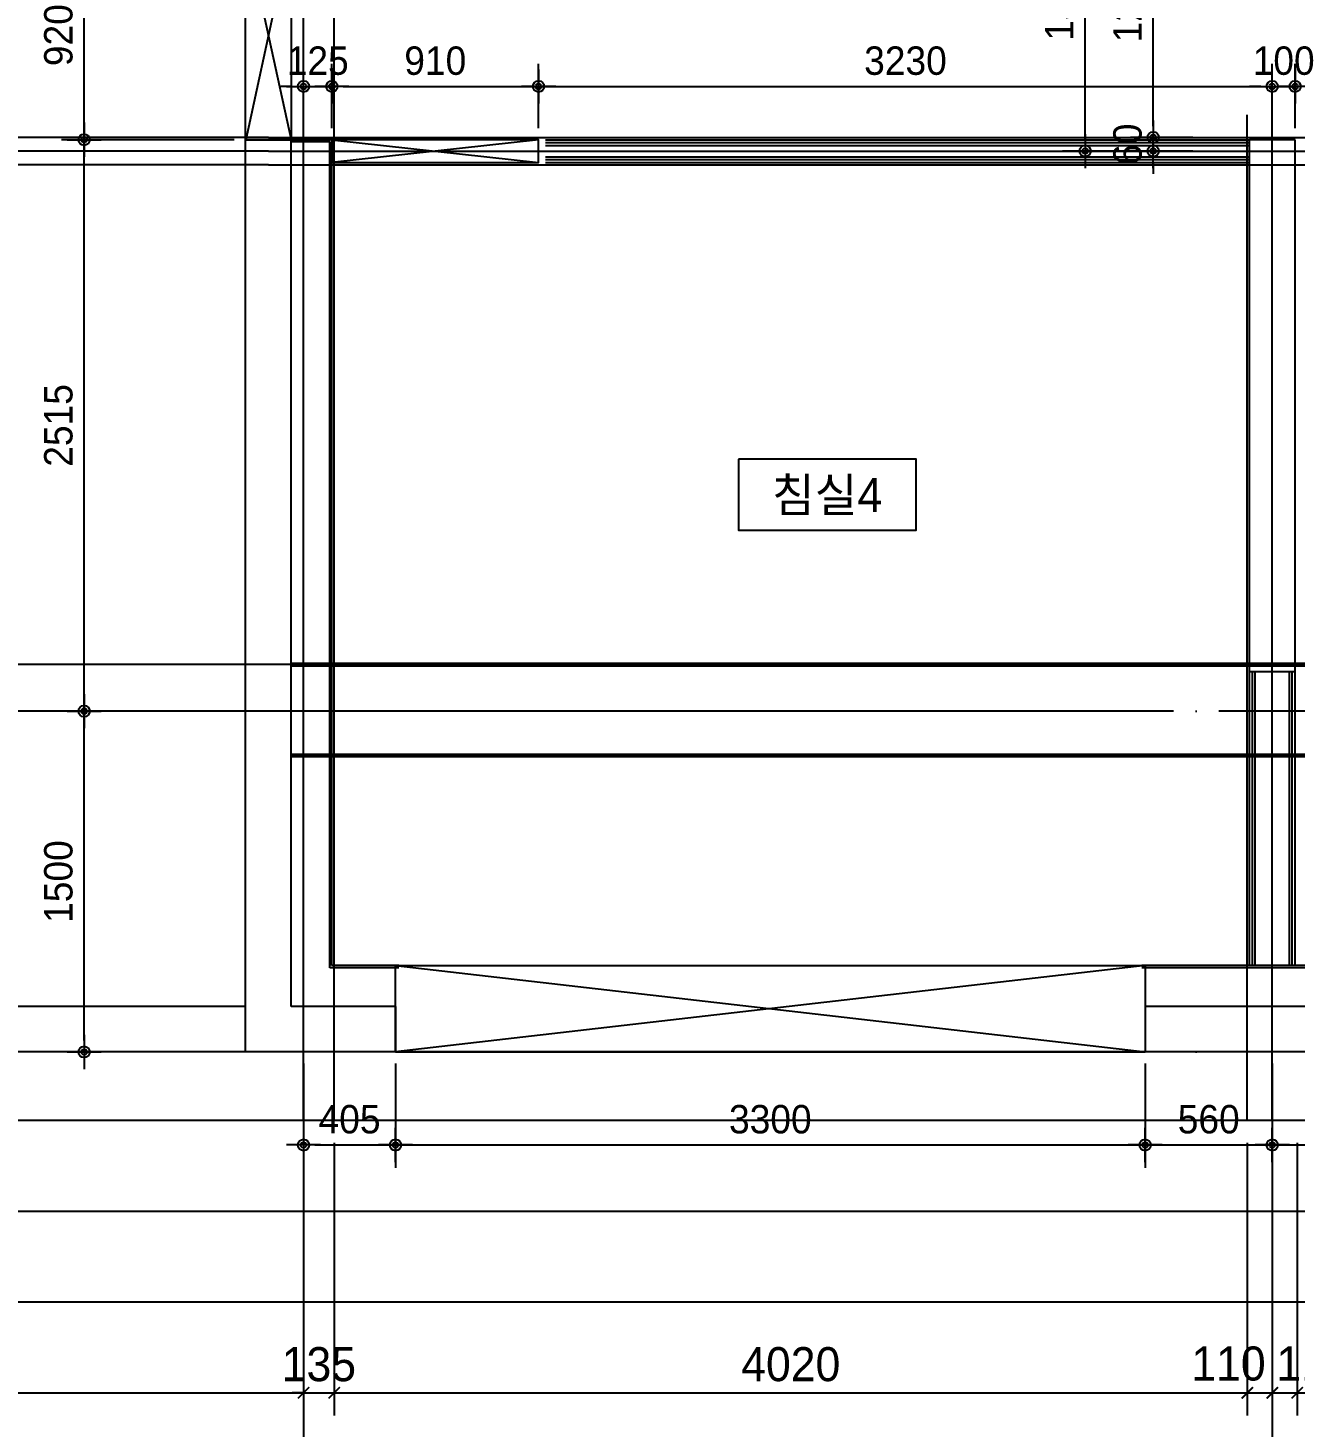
# Model space of a CAD drawing. Header units: millimetres. Extents: x 0 to 92204, y -190080 to 23760.
# Drawn here: x 58046 to 63625, y -123756 to -117599 of the extents above; entities that cross this region are included whole.
import ezdxf
from ezdxf.enums import TextEntityAlignment as Align
from ezdxf.xclip import XClip

# ---------------------------------------------------------------- set-up
doc = ezdxf.new("R2010")
doc.units = ezdxf.units.MM
doc.header["$LTSCALE"] = 100
doc.header["$XCLIPFRAME"] = 0
for name, pattern in [('AUDIT_D_220706163347-0', [0]), ('CEN', [62, 60, -1, 0, -1]), ('HIDDEN', [9.525, 6.35, -3.175])]:
    doc.linetypes.add(name, pattern=pattern)
doc.layers.get('defpoints').update_dxf_attribs({"color": 139})
for name, color, linetype in [('AA-XXXX-DIMS', 7, 'Continuous'), ('CEN_CON', 1, 'CEN'), ('CEN_WALL', 12, 'CEN'), ('CONC', 2, 'Continuous'), ('DIM', 7, 'AUDIT_D_220706163347-0'), ('ELE3_CON', 7, 'Continuous'), ('MC', 135, 'Continuous'), ('WAL_DRY', 7, 'Continuous'), ('실명', 3, 'AUDIT_D_220706163347-0'), ('실명박스', 7, 'AUDIT_D_220706163347-0'), ('창호-open', 4, 'Continuous'), ('확장', 8, 'HIDDEN')]:
    doc.layers.add(name, color=color, linetype=linetype)
doc.layers.add('AA-XXXX-MC', color=153, linetype='AUDIT_D_220706163347-0', plot=False)
doc.styles.add('HAUD01', font='Dotum.ttf')
doc.styles.add('돋움', font='Dotum.ttf')
doc.styles.add('맑은고딕', font='malgun.ttf', dxfattribs={"width": 0.9})
doc.dimstyles.new('DIM-50', dxfattribs={"dimscale": 50, "dimtxt": 3, "dimasz": 1, "dimexe": 2, "dimexo": 2, "dimgap": 1, "dimtad": 1, "dimdec": 0, "dimzin": 0, "dimdsep": 46, "dimtxsty": '맑은고딕', "dimblk1": 'DIMDOT', "dimblk2": 'DIMDOT', "dimsah": 1, "dimcen": 0.09, "dimdle": 2, "dimclrd": 7, "dimclre": 7, "dimclrt": 3, "dimadec": 0, "dimazin": 0, "dimtfac": 1, "dimtdec": 0, "dimtix": 1, "dimtmove": 2, "dimatfit": 3, "dimldrblk": 'DIMDOT', "dimfxl": 1, "dimtolj": 1, "dimtzin": 0, "dimarcsym": 0})
doc.dimstyles.new('MCDIM-50', dxfattribs={"dimscale": 50, "dimtxt": 3, "dimasz": 1, "dimexe": 2, "dimexo": 2, "dimgap": 1, "dimtad": 1, "dimdec": 0, "dimzin": 0, "dimdsep": 46, "dimtxsty": '맑은고딕', "dimblk1": 'ARCHTICK', "dimblk2": 'ARCHTICK', "dimsah": 1, "dimcen": 0.09, "dimdle": 2, "dimclrd": 7, "dimclre": 7, "dimclrt": 3, "dimadec": 0, "dimazin": 0, "dimtfac": 1, "dimtdec": 0, "dimtix": 1, "dimtmove": 2, "dimatfit": 3, "dimldrblk": 'ARCHTICK', "dimfxl": 1, "dimtolj": 1, "dimtzin": 0, "dimarcsym": 0})
doc.dimstyles.new('내부100', dxfattribs={"dimscale": 50, "dimtxt": 2.5, "dimasz": 1, "dimexe": 2, "dimexo": 1, "dimgap": 1, "dimtad": 1, "dimdec": 0, "dimzin": 0, "dimdsep": 46, "dimtxsty": '돋움', "dimblk1": 'DIMDOT', "dimblk2": 'DIMDOT', "dimsah": 1, "dimcen": 0.09, "dimdle": 2, "dimclrd": 7, "dimclre": 7, "dimclrt": 3, "dimadec": 0, "dimazin": 0, "dimtfac": 1, "dimtdec": 0, "dimtix": 1, "dimtmove": 2, "dimatfit": 3, "dimldrblk": 'DIMDOT', "dimfxl": 1, "dimtolj": 1, "dimtzin": 0, "dimarcsym": 0})

# ---------------------------------------------------------------- blocks, each defined once
blk = doc.blocks.new('U-121A(확장)1', base_point=(300293.2, -148733.3))
at = {"layer": 'CEN_CON'}
for p, q in [((304598.2, -149033.3), (304598.2, -138398.3)), ((308863.2, -149033.3), (308863.2, -144608.3)), ((314628.2, -148733.3), (299993.2, -148733.3))]:
    blk.add_line(p, q, dxfattribs=at)
at = {"layer": 'CEN_WALL'}
for p, q in [((304443.2, -144768.3), (314628.2, -144768.3)), ((314628.2, -147233.3), (304443.2, -147233.3))]:
    blk.add_line(p, q, dxfattribs=at)
at = {"layer": 'CONC'}
for p, q in [((304343.2, -148733.3), (304343.2, -144718.3)), ((304343.2, -144718.3), (304543.2, -144718.3)), ((304543.2, -148533.3), (304543.2, -144718.3)), ((308763.2, -147058.3), (308763.2, -144718.3)), ((308963.2, -144718.3), (308763.2, -144718.3)), ((308963.2, -147058.3), (308963.2, -144718.3)), ((308763.2, -147058.3), (308963.2, -147058.3)), ((305003.2, -148533.3), (304543.2, -148533.3)), ((305003.2, -148533.3), (305003.2, -148733.3)), ((309423.2, -148533.3), (308303.2, -148533.3)), ((308303.2, -148533.3), (308303.2, -148733.3)), ((305003.2, -148733.3), (304343.2, -148733.3)), ((309423.2, -148733.3), (308303.2, -148733.3))]:
    blk.add_line(p, q, dxfattribs=at)
at = {"layer": 'ELE3_CON'}
for p, q in [((304343.2, -148533.3), (300493.2, -148533.3)), ((304343.2, -148733.3), (300293.2, -148733.3)), ((305003.2, -148733.3), (308303.2, -148733.3))]:
    blk.add_line(p, q, dxfattribs=at)
at = {"layer": 'MC'}
for p, q in [((304733.2, -149033.3), (304733.2, -138398.3)), ((308753.2, -149033.3), (308753.2, -144608.3)), ((304443.2, -144708.3), (317683.2, -144708.3)), ((304443.2, -144828.3), (314628.2, -144828.3)), ((314628.2, -147028.3), (304443.2, -147028.3))]:
    blk.add_line(p, q, dxfattribs=at)
at = {"layer": 'WAL_DRY'}
for p, q in [((304723.2, -144718.3), (304543.2, -144718.3)), ((304713.2, -144728.3), (304543.2, -144728.3)), ((304713.2, -148363.3), (304713.2, -144728.3)), ((304723.2, -148353.3), (304723.2, -144718.3)), ((305663.2, -144718.3), (308763.2, -144718.3)), ((305663.2, -144730.8), (308763.2, -144730.8)), ((305663.2, -144743.3), (308763.2, -144743.3)), ((305663.2, -144793.3), (308763.2, -144793.3)), ((305663.2, -144805.8), (308763.2, -144805.8)), ((305663.2, -144818.3), (308763.2, -144818.3)), ((308763.2, -148353.3), (308763.2, -147058.3)), ((308775.7, -148353.3), (308775.7, -147058.3)), ((308788.2, -148353.3), (308788.2, -147058.3)), ((308938.2, -148353.3), (308938.2, -147058.3)), ((308950.7, -148353.3), (308950.7, -147058.3)), ((308963.2, -148353.3), (308963.2, -147058.3)), ((305018.2, -148363.3), (304713.2, -148363.3)), ((305018.2, -148353.3), (304723.2, -148353.3)), ((309438.2, -148353.3), (308288.2, -148353.3)), ((309438.2, -148363.3), (308288.2, -148363.3))]:
    blk.add_line(p, q, dxfattribs=at)
at = {"layer": '확장', "ltscale": 0.5, "const_width": 20, "flags": 128}
for points in [[(304543.2, -147028.3), (314493.2, -147028.3)], [(304543.2, -147428.3), (314493.2, -147428.3)]]:
    blk.add_lwpolyline(points, dxfattribs=at)
blk = doc.blocks.new('DIMDOT')
at = {"layer": 'AA-XXXX-DIMS'}
for p, q in [((0, -1.5), (0, 1.5)), ((-1.5, 0), (1.5, 0))]:
    blk.add_line(p, q, dxfattribs=at)
for radius in [0.5, 0.25]:
    blk.add_circle((0, 0), radius, dxfattribs=at)
blk = doc.blocks.new('*D2959')
at = {"layer": 'defpoints', "color": 0, "transparency": 16777216}
for p in [(5105.6, -146165.9), (9105.6, -146165.9), (9105.6, -148165.9)]:
    blk.add_point(p, dxfattribs=at)
at = {"layer": 'DIM', "color": 7, "lineweight": -2, "transparency": 16777216}
for p, q in [((5105.6, -146265.9), (5105.6, -148265.9)), ((9105.6, -146265.9), (9105.6, -148265.9)), ((5155.6, -148165.9), (9055.6, -148165.9))]:
    blk.add_line(p, q, dxfattribs=at)
at = {"layer": 'DIM', "color": 7, "lineweight": -2, "transparency": 16777216, "xscale": 50, "yscale": 50, "zscale": 50, "rotation": 180}
blk.add_blockref('DIMDOT', (5105.6, -148165.9), dxfattribs=at)
at = {"layer": 'DIM', "color": 7, "lineweight": -2, "transparency": 16777216, "xscale": 50, "yscale": 50, "zscale": 50}
blk.add_blockref('DIMDOT', (9105.6, -148165.9), dxfattribs=at)
at = {"layer": 'DIM', "color": 3, "transparency": 16777216, "insert": (7105.6, -148040.8), "char_height": 150, "attachment_point": 5, "style": 'HAUD01'}
blk.add_mtext('\\A1;4000', dxfattribs=at)
blk = doc.blocks.new('*D2960')
at = {"layer": 'defpoints', "color": 0, "transparency": 16777216}
for p in [(9105.6, -146165.9), (13370.6, -146165.9), (13370.6, -147765.9)]:
    blk.add_point(p, dxfattribs=at)
at = {"layer": 'DIM', "color": 7, "lineweight": -2, "transparency": 16777216}
for p, q in [((9105.6, -146265.9), (9105.6, -147865.9)), ((13370.6, -146265.9), (13370.6, -147865.9)), ((9155.6, -147765.9), (13320.6, -147765.9))]:
    blk.add_line(p, q, dxfattribs=at)
at = {"layer": 'DIM', "color": 7, "lineweight": -2, "transparency": 16777216, "xscale": 50, "yscale": 50, "zscale": 50, "rotation": 180}
blk.add_blockref('DIMDOT', (9105.6, -147765.9), dxfattribs=at)
at = {"layer": 'DIM', "color": 7, "lineweight": -2, "transparency": 16777216, "xscale": 50, "yscale": 50, "zscale": 50}
blk.add_blockref('DIMDOT', (13370.6, -147765.9), dxfattribs=at)
at = {"layer": 'DIM', "color": 3, "transparency": 16777216, "insert": (11238.1, -147640.8), "char_height": 150, "attachment_point": 5, "style": 'HAUD01'}
blk.add_mtext('\\A1;4265', dxfattribs=at)
blk = doc.blocks.new('*D2961')
at = {"layer": 'defpoints', "color": 0, "transparency": 16777216}
for p in [(13370.6, -146165.9), (16240.6, -146165.9), (16240.6, -147765.9)]:
    blk.add_point(p, dxfattribs=at)
at = {"layer": 'DIM', "color": 7, "lineweight": -2, "transparency": 16777216}
for p, q in [((13370.6, -146265.9), (13370.6, -147865.9)), ((16240.6, -146265.9), (16240.6, -147865.9)), ((13420.6, -147765.9), (16190.6, -147765.9))]:
    blk.add_line(p, q, dxfattribs=at)
at = {"layer": 'DIM', "color": 7, "lineweight": -2, "transparency": 16777216, "xscale": 50, "yscale": 50, "zscale": 50, "rotation": 180}
blk.add_blockref('DIMDOT', (13370.6, -147765.9), dxfattribs=at)
at = {"layer": 'DIM', "color": 7, "lineweight": -2, "transparency": 16777216, "xscale": 50, "yscale": 50, "zscale": 50}
blk.add_blockref('DIMDOT', (16240.6, -147765.9), dxfattribs=at)
at = {"layer": 'DIM', "color": 3, "transparency": 16777216, "insert": (14805.6, -147640.8), "char_height": 150, "attachment_point": 5, "style": 'HAUD01'}
blk.add_mtext('\\A1;2870', dxfattribs=at)
blk = doc.blocks.new('*D2967')
at = {"layer": 'defpoints', "color": 0, "transparency": 16777216}
for p in [(9105.6, -146165.9), (33165.6, -146165.9), (33165.6, -148165.9)]:
    blk.add_point(p, dxfattribs=at)
at = {"layer": 'DIM', "color": 7, "lineweight": -2, "transparency": 16777216}
for p, q in [((9105.6, -146265.9), (9105.6, -148265.9)), ((33165.6, -146265.9), (33165.6, -148265.9)), ((9155.6, -148165.9), (33115.6, -148165.9))]:
    blk.add_line(p, q, dxfattribs=at)
at = {"layer": 'DIM', "color": 7, "lineweight": -2, "transparency": 16777216, "xscale": 50, "yscale": 50, "zscale": 50, "rotation": 180}
blk.add_blockref('DIMDOT', (9105.6, -148165.9), dxfattribs=at)
at = {"layer": 'DIM', "color": 7, "lineweight": -2, "transparency": 16777216, "xscale": 50, "yscale": 50, "zscale": 50}
blk.add_blockref('DIMDOT', (33165.6, -148165.9), dxfattribs=at)
at = {"layer": 'DIM', "color": 3, "transparency": 16777216, "insert": (21135.6, -148040.8), "char_height": 150, "attachment_point": 5, "style": 'HAUD01'}
blk.add_mtext('\\A1;24060', dxfattribs=at)
blk = doc.blocks.new('_ArchTick')
at = {"color": 0, "linetype": 'ByBlock', "const_width": 0.15}
blk.add_lwpolyline([(-0.5, -0.5), (0.5, 0.5)], dxfattribs=at)
blk = doc.blocks.new('*D2968')
at = {"layer": 'defpoints', "color": 0, "linetype": 'ByBlock', "transparency": 16777216}
for p in [(9105.6, -146165.9), (9240.6, -146165.9), (9240.6, -147365.9)]:
    blk.add_point(p, dxfattribs=at)
at = {"layer": 'DIM', "color": 7, "linetype": 'ByBlock', "lineweight": -2, "transparency": 16777216}
for p, q in [((9105.6, -146265.9), (9105.6, -147465.9)), ((9240.6, -146265.9), (9240.6, -147465.9)), ((9105.6, -147365.9), (9055.6, -147365.9)), ((9105.6, -147365.9), (9240.6, -147365.9)), ((9240.6, -147365.9), (9290.6, -147365.9))]:
    blk.add_line(p, q, dxfattribs=at)
at = {"layer": 'DIM', "color": 7, "linetype": 'ByBlock', "lineweight": -2, "transparency": 16777216, "xscale": 50, "yscale": 50, "zscale": 50}
blk.add_blockref('_ArchTick', (9105.6, -147365.9), dxfattribs=at)
at = {"layer": 'DIM', "color": 7, "linetype": 'ByBlock', "lineweight": -2, "transparency": 16777216, "xscale": 50, "yscale": 50, "zscale": 50, "rotation": 180}
blk.add_blockref('_ArchTick', (9240.6, -147365.9), dxfattribs=at)
at = {"layer": 'DIM', "color": 3, "linetype": 'ByBlock', "transparency": 16777216, "insert": (9173.1, -147240.8), "char_height": 150, "attachment_point": 5, "style": 'HAUD01'}
blk.add_mtext('\\A1;135', dxfattribs=at)
blk = doc.blocks.new('*D2969')
at = {"layer": 'defpoints', "color": 0, "linetype": 'ByBlock', "transparency": 16777216}
for p in [(9240.6, -146165.9), (13260.6, -146165.9), (13260.6, -147365.9)]:
    blk.add_point(p, dxfattribs=at)
at = {"layer": 'DIM', "color": 7, "linetype": 'ByBlock', "lineweight": -2, "transparency": 16777216}
for p, q in [((9240.6, -146265.9), (9240.6, -147465.9)), ((13260.6, -146265.9), (13260.6, -147465.9)), ((9140.6, -147365.9), (13360.6, -147365.9))]:
    blk.add_line(p, q, dxfattribs=at)
at = {"layer": 'DIM', "color": 7, "linetype": 'ByBlock', "lineweight": -2, "transparency": 16777216, "xscale": 50, "yscale": 50, "zscale": 50, "rotation": 180}
blk.add_blockref('_ArchTick', (9240.6, -147365.9), dxfattribs=at)
at = {"layer": 'DIM', "color": 7, "linetype": 'ByBlock', "lineweight": -2, "transparency": 16777216, "xscale": 50, "yscale": 50, "zscale": 50}
blk.add_blockref('_ArchTick', (13260.6, -147365.9), dxfattribs=at)
at = {"layer": 'DIM', "color": 3, "linetype": 'ByBlock', "transparency": 16777216, "insert": (11250.6, -147240.8), "char_height": 150, "attachment_point": 5, "style": 'HAUD01'}
blk.add_mtext('\\A1;4020', dxfattribs=at)
blk = doc.blocks.new('*D2970')
at = {"layer": 'defpoints', "color": 0, "linetype": 'ByBlock', "transparency": 16777216}
for p in [(13260.6, -146165.9), (13370.6, -146165.9), (13370.6, -147365.9)]:
    blk.add_point(p, dxfattribs=at)
at = {"layer": 'DIM', "color": 7, "linetype": 'ByBlock', "lineweight": -2, "transparency": 16777216}
for p, q in [((13260.6, -146265.9), (13260.6, -147465.9)), ((13370.6, -146265.9), (13370.6, -147465.9)), ((13160.6, -147365.9), (13470.6, -147365.9))]:
    blk.add_line(p, q, dxfattribs=at)
at = {"layer": 'DIM', "color": 7, "linetype": 'ByBlock', "lineweight": -2, "transparency": 16777216, "xscale": 50, "yscale": 50, "zscale": 50, "rotation": 180}
blk.add_blockref('_ArchTick', (13260.6, -147365.9), dxfattribs=at)
at = {"layer": 'DIM', "color": 7, "linetype": 'ByBlock', "lineweight": -2, "transparency": 16777216, "xscale": 50, "yscale": 50, "zscale": 50}
blk.add_blockref('_ArchTick', (13370.6, -147365.9), dxfattribs=at)
at = {"layer": 'DIM', "color": 3, "linetype": 'ByBlock', "transparency": 16777216, "insert": (13177.7, -147238), "char_height": 150, "attachment_point": 5, "style": 'HAUD01'}
blk.add_mtext('\\A1;110', dxfattribs=at)
blk = doc.blocks.new('*D2971')
at = {"layer": 'defpoints', "color": 0, "linetype": 'ByBlock', "transparency": 16777216}
for p in [(13370.6, -146165.9), (13480.6, -146165.9), (13480.6, -147365.9)]:
    blk.add_point(p, dxfattribs=at)
at = {"layer": 'DIM', "color": 7, "linetype": 'ByBlock', "lineweight": -2, "transparency": 16777216}
for p, q in [((13370.6, -146265.9), (13370.6, -147465.9)), ((13480.6, -146265.9), (13480.6, -147465.9)), ((13270.6, -147365.9), (13580.6, -147365.9))]:
    blk.add_line(p, q, dxfattribs=at)
at = {"layer": 'DIM', "color": 7, "linetype": 'ByBlock', "lineweight": -2, "transparency": 16777216, "xscale": 50, "yscale": 50, "zscale": 50, "rotation": 180}
blk.add_blockref('_ArchTick', (13370.6, -147365.9), dxfattribs=at)
at = {"layer": 'DIM', "color": 7, "linetype": 'ByBlock', "lineweight": -2, "transparency": 16777216, "xscale": 50, "yscale": 50, "zscale": 50}
blk.add_blockref('_ArchTick', (13480.6, -147365.9), dxfattribs=at)
at = {"layer": 'DIM', "color": 3, "linetype": 'ByBlock', "transparency": 16777216, "insert": (13552.4, -147238), "char_height": 150, "attachment_point": 5, "style": 'HAUD01'}
blk.add_mtext('\\A1;110', dxfattribs=at)
blk = doc.blocks.new('*D2972')
at = {"layer": 'defpoints', "color": 0, "linetype": 'ByBlock', "transparency": 16777216}
for p in [(13480.6, -146165.9), (16180.6, -146165.9), (16180.6, -147365.9)]:
    blk.add_point(p, dxfattribs=at)
at = {"layer": 'DIM', "color": 7, "linetype": 'ByBlock', "lineweight": -2, "transparency": 16777216}
for p, q in [((13480.6, -146265.9), (13480.6, -147465.9)), ((16180.6, -146265.9), (16180.6, -147465.9)), ((13380.6, -147365.9), (16280.6, -147365.9))]:
    blk.add_line(p, q, dxfattribs=at)
at = {"layer": 'DIM', "color": 7, "linetype": 'ByBlock', "lineweight": -2, "transparency": 16777216, "xscale": 50, "yscale": 50, "zscale": 50, "rotation": 180}
blk.add_blockref('_ArchTick', (13480.6, -147365.9), dxfattribs=at)
at = {"layer": 'DIM', "color": 7, "linetype": 'ByBlock', "lineweight": -2, "transparency": 16777216, "xscale": 50, "yscale": 50, "zscale": 50}
blk.add_blockref('_ArchTick', (16180.6, -147365.9), dxfattribs=at)
at = {"layer": 'DIM', "color": 3, "linetype": 'ByBlock', "transparency": 16777216, "insert": (14830.6, -147240.8), "char_height": 150, "attachment_point": 5, "style": 'HAUD01'}
blk.add_mtext('\\A1;2700', dxfattribs=at)
blk = doc.blocks.new('*D1282')
at = {"layer": 'defpoints', "color": 0, "transparency": 16777216}
for p in [(59259.5, -122105.9), (59664.5, -122105.9), (59664.5, -122515.2)]:
    blk.add_point(p, dxfattribs=at)
at = {"layer": 'DIM', "color": 7, "lineweight": -2, "transparency": 16777216}
for p, q in [((59259.5, -122155.9), (59259.5, -122615.2)), ((59664.5, -122155.9), (59664.5, -122615.2)), ((59309.5, -122515.2), (59614.5, -122515.2))]:
    blk.add_line(p, q, dxfattribs=at)
at = {"layer": 'DIM', "color": 7, "lineweight": -2, "transparency": 16777216, "xscale": 50, "yscale": 50, "zscale": 50, "rotation": 180}
blk.add_blockref('DIMDOT', (59259.5, -122515.2), dxfattribs=at)
at = {"layer": 'DIM', "color": 7, "lineweight": -2, "transparency": 16777216, "xscale": 50, "yscale": 50, "zscale": 50}
blk.add_blockref('DIMDOT', (59664.5, -122515.2), dxfattribs=at)
at = {"layer": 'DIM', "color": 3, "transparency": 16777216, "insert": (59462, -122402.6), "char_height": 125, "attachment_point": 5, "style": '돋움'}
blk.add_mtext('\\A1;405', dxfattribs=at)
blk = doc.blocks.new('*D1283')
at = {"layer": 'defpoints', "color": 0, "transparency": 16777216}
for p in [(59664.5, -122105.9), (62964.5, -122105.9), (62964.5, -122515.2)]:
    blk.add_point(p, dxfattribs=at)
at = {"layer": 'DIM', "color": 7, "lineweight": -2, "transparency": 16777216}
for p, q in [((59664.5, -122155.9), (59664.5, -122615.2)), ((62964.5, -122155.9), (62964.5, -122615.2)), ((59714.5, -122515.2), (62914.5, -122515.2))]:
    blk.add_line(p, q, dxfattribs=at)
at = {"layer": 'DIM', "color": 7, "lineweight": -2, "transparency": 16777216, "xscale": 50, "yscale": 50, "zscale": 50, "rotation": 180}
blk.add_blockref('DIMDOT', (59664.5, -122515.2), dxfattribs=at)
at = {"layer": 'DIM', "color": 7, "lineweight": -2, "transparency": 16777216, "xscale": 50, "yscale": 50, "zscale": 50}
blk.add_blockref('DIMDOT', (62964.5, -122515.2), dxfattribs=at)
at = {"layer": 'DIM', "color": 3, "transparency": 16777216, "insert": (61314.5, -122402.6), "char_height": 125, "attachment_point": 5, "style": '돋움'}
blk.add_mtext('\\A1;3300', dxfattribs=at)
blk = doc.blocks.new('*D1284')
at = {"layer": 'defpoints', "color": 0, "transparency": 16777216}
for p in [(62964.5, -122105.9), (63524.5, -122105.9), (63524.5, -122515.2)]:
    blk.add_point(p, dxfattribs=at)
at = {"layer": 'DIM', "color": 7, "lineweight": -2, "transparency": 16777216}
for p, q in [((62964.5, -122155.9), (62964.5, -122615.2)), ((63524.5, -122155.9), (63524.5, -122615.2)), ((63014.5, -122515.2), (63474.5, -122515.2))]:
    blk.add_line(p, q, dxfattribs=at)
at = {"layer": 'DIM', "color": 7, "lineweight": -2, "transparency": 16777216, "xscale": 50, "yscale": 50, "zscale": 50, "rotation": 180}
blk.add_blockref('DIMDOT', (62964.5, -122515.2), dxfattribs=at)
at = {"layer": 'DIM', "color": 7, "lineweight": -2, "transparency": 16777216, "xscale": 50, "yscale": 50, "zscale": 50}
blk.add_blockref('DIMDOT', (63524.5, -122515.2), dxfattribs=at)
at = {"layer": 'DIM', "color": 3, "transparency": 16777216, "insert": (63244.5, -122402.6), "char_height": 125, "attachment_point": 5, "style": '돋움'}
blk.add_mtext('\\A1;560', dxfattribs=at)
blk = doc.blocks.new('*D1285')
at = {"layer": 'defpoints', "color": 0, "transparency": 16777216}
for p in [(63524.5, -122105.9), (64084.5, -122105.9), (64084.5, -122515.2)]:
    blk.add_point(p, dxfattribs=at)
at = {"layer": 'DIM', "color": 7, "lineweight": -2, "transparency": 16777216}
for p, q in [((63524.5, -122155.9), (63524.5, -122615.2)), ((64084.5, -122155.9), (64084.5, -122615.2)), ((63574.5, -122515.2), (64034.5, -122515.2))]:
    blk.add_line(p, q, dxfattribs=at)
at = {"layer": 'DIM', "color": 7, "lineweight": -2, "transparency": 16777216, "xscale": 50, "yscale": 50, "zscale": 50, "rotation": 180}
blk.add_blockref('DIMDOT', (63524.5, -122515.2), dxfattribs=at)
at = {"layer": 'DIM', "color": 7, "lineweight": -2, "transparency": 16777216, "xscale": 50, "yscale": 50, "zscale": 50}
blk.add_blockref('DIMDOT', (64084.5, -122515.2), dxfattribs=at)
at = {"layer": 'DIM', "color": 3, "transparency": 16777216, "insert": (63804.5, -122402.6), "char_height": 125, "attachment_point": 5, "style": '돋움'}
blk.add_mtext('\\A1;560', dxfattribs=at)
blk = doc.blocks.new('*D1309')
at = {"layer": 'defpoints', "color": 0, "transparency": 16777216}
for p in [(59384.5, -117856.4), (59259.5, -118090.9), (59384.5, -118090.9)]:
    blk.add_point(p, dxfattribs=at)
at = {"layer": 'DIM', "color": 7, "lineweight": -2, "transparency": 16777216}
for p, q in [((59259.5, -118040.9), (59259.5, -117756.4)), ((59384.5, -118040.9), (59384.5, -117756.4)), ((59209.5, -117856.4), (59159.5, -117856.4)), ((59259.5, -117856.4), (59384.5, -117856.4)), ((59434.5, -117856.4), (59484.5, -117856.4))]:
    blk.add_line(p, q, dxfattribs=at)
at = {"layer": 'DIM', "color": 7, "lineweight": -2, "transparency": 16777216, "xscale": 50, "yscale": 50, "zscale": 50}
blk.add_blockref('DIMDOT', (59259.5, -117856.4), dxfattribs=at)
at = {"layer": 'DIM', "color": 7, "lineweight": -2, "transparency": 16777216, "xscale": 50, "yscale": 50, "zscale": 50, "rotation": 180}
blk.add_blockref('DIMDOT', (59384.5, -117856.4), dxfattribs=at)
at = {"layer": 'DIM', "color": 3, "transparency": 16777216, "insert": (59322, -117743.9), "char_height": 125, "attachment_point": 5, "style": '돋움'}
blk.add_mtext('\\A1;125', dxfattribs=at)
blk = doc.blocks.new('*D1310')
at = {"layer": 'defpoints', "color": 0, "transparency": 16777216}
for p in [(60294.5, -117856.4), (59384.5, -118090.9), (60294.5, -118090.9)]:
    blk.add_point(p, dxfattribs=at)
at = {"layer": 'DIM', "color": 7, "lineweight": -2, "transparency": 16777216}
for p, q in [((59384.5, -118040.9), (59384.5, -117756.4)), ((60294.5, -118040.9), (60294.5, -117756.4)), ((59434.5, -117856.4), (60244.5, -117856.4))]:
    blk.add_line(p, q, dxfattribs=at)
at = {"layer": 'DIM', "color": 7, "lineweight": -2, "transparency": 16777216, "xscale": 50, "yscale": 50, "zscale": 50, "rotation": 180}
blk.add_blockref('DIMDOT', (59384.5, -117856.4), dxfattribs=at)
at = {"layer": 'DIM', "color": 7, "lineweight": -2, "transparency": 16777216, "xscale": 50, "yscale": 50, "zscale": 50}
blk.add_blockref('DIMDOT', (60294.5, -117856.4), dxfattribs=at)
at = {"layer": 'DIM', "color": 3, "transparency": 16777216, "insert": (59839.5, -117743.9), "char_height": 125, "attachment_point": 5, "style": '돋움'}
blk.add_mtext('\\A1;910', dxfattribs=at)
blk = doc.blocks.new('*D1311')
at = {"layer": 'defpoints', "color": 0, "transparency": 16777216}
for p in [(63524.5, -117856.4), (60294.5, -118090.9), (63524.5, -118090.9)]:
    blk.add_point(p, dxfattribs=at)
at = {"layer": 'DIM', "color": 7, "lineweight": -2, "transparency": 16777216}
for p, q in [((60294.5, -118040.9), (60294.5, -117756.4)), ((63524.5, -118040.9), (63524.5, -117756.4)), ((60344.5, -117856.4), (63474.5, -117856.4))]:
    blk.add_line(p, q, dxfattribs=at)
at = {"layer": 'DIM', "color": 7, "lineweight": -2, "transparency": 16777216, "xscale": 50, "yscale": 50, "zscale": 50, "rotation": 180}
blk.add_blockref('DIMDOT', (60294.5, -117856.4), dxfattribs=at)
at = {"layer": 'DIM', "color": 7, "lineweight": -2, "transparency": 16777216, "xscale": 50, "yscale": 50, "zscale": 50}
blk.add_blockref('DIMDOT', (63524.5, -117856.4), dxfattribs=at)
at = {"layer": 'DIM', "color": 3, "transparency": 16777216, "insert": (61909.5, -117743.9), "char_height": 125, "attachment_point": 5, "style": '돋움'}
blk.add_mtext('\\A1;3230', dxfattribs=at)
blk = doc.blocks.new('*D1312')
at = {"layer": 'defpoints', "color": 0, "transparency": 16777216}
for p in [(63624.5, -117856.4), (63524.5, -118090.9), (63624.5, -118090.9)]:
    blk.add_point(p, dxfattribs=at)
at = {"layer": 'DIM', "color": 7, "lineweight": -2, "transparency": 16777216}
for p, q in [((63524.5, -118040.9), (63524.5, -117756.4)), ((63624.5, -118040.9), (63624.5, -117756.4)), ((63474.5, -117856.4), (63424.5, -117856.4)), ((63524.5, -117856.4), (63624.5, -117856.4)), ((63674.5, -117856.4), (63724.5, -117856.4))]:
    blk.add_line(p, q, dxfattribs=at)
at = {"layer": 'DIM', "color": 7, "lineweight": -2, "transparency": 16777216, "xscale": 50, "yscale": 50, "zscale": 50}
blk.add_blockref('DIMDOT', (63524.5, -117856.4), dxfattribs=at)
at = {"layer": 'DIM', "color": 7, "lineweight": -2, "transparency": 16777216, "xscale": 50, "yscale": 50, "zscale": 50, "rotation": 180}
blk.add_blockref('DIMDOT', (63624.5, -117856.4), dxfattribs=at)
at = {"layer": 'DIM', "color": 3, "transparency": 16777216, "insert": (63574.5, -117743.9), "char_height": 125, "attachment_point": 5, "style": '돋움'}
blk.add_mtext('\\A1;100', dxfattribs=at)
blk = doc.blocks.new('*D1313')
at = {"layer": 'defpoints', "color": 0, "transparency": 16777216}
for p in [(64534.5, -117856.4), (63624.5, -118090.9), (64534.5, -118090.9)]:
    blk.add_point(p, dxfattribs=at)
at = {"layer": 'DIM', "color": 7, "lineweight": -2, "transparency": 16777216}
for p, q in [((63624.5, -118040.9), (63624.5, -117756.4)), ((64534.5, -118040.9), (64534.5, -117756.4)), ((63674.5, -117856.4), (64484.5, -117856.4))]:
    blk.add_line(p, q, dxfattribs=at)
at = {"layer": 'DIM', "color": 7, "lineweight": -2, "transparency": 16777216, "xscale": 50, "yscale": 50, "zscale": 50, "rotation": 180}
blk.add_blockref('DIMDOT', (63624.5, -117856.4), dxfattribs=at)
at = {"layer": 'DIM', "color": 7, "lineweight": -2, "transparency": 16777216, "xscale": 50, "yscale": 50, "zscale": 50}
blk.add_blockref('DIMDOT', (64534.5, -117856.4), dxfattribs=at)
at = {"layer": 'DIM', "color": 3, "transparency": 16777216, "insert": (64079.5, -117743.9), "char_height": 125, "attachment_point": 5, "style": '돋움'}
blk.add_mtext('\\A1;910', dxfattribs=at)
blk = doc.blocks.new('*D1345')
at = {"layer": 'defpoints', "color": 0, "transparency": 16777216}
for p in [(63000.2, -118080.9), (63224.5, -118080.9), (63224.5, -118140.9)]:
    blk.add_point(p, dxfattribs=at)
at = {"layer": 'DIM', "color": 7, "lineweight": -2, "transparency": 16777216}
for p, q in [((63000.2, -118030.9), (63000.2, -117980.9)), ((63174.5, -118080.9), (62900.2, -118080.9)), ((63000.2, -118140.9), (63000.2, -118080.9)), ((63174.5, -118140.9), (62900.2, -118140.9)), ((63000.2, -118190.9), (63000.2, -118240.9))]:
    blk.add_line(p, q, dxfattribs=at)
at = {"layer": 'DIM', "color": 7, "lineweight": -2, "transparency": 16777216, "xscale": 50, "yscale": 50, "zscale": 50}
for p, rotation in [((63000.2, -118080.9), 270), ((63000.2, -118140.9), 90)]:
    blk.add_blockref('DIMDOT', p, dxfattribs=dict(at, rotation=rotation))
at = {"layer": 'DIM', "color": 3, "transparency": 16777216, "insert": (62887.6, -118110.9), "char_height": 125, "attachment_point": 5, "rotation": 90, "style": '돋움'}
blk.add_mtext('\\A1;60', dxfattribs=at)
blk = doc.blocks.new('*D1346')
at = {"layer": 'defpoints', "color": 0, "transparency": 16777216}
for p in [(63000.2, -116880.9), (63224.5, -116880.9), (63224.5, -118080.9)]:
    blk.add_point(p, dxfattribs=at)
at = {"layer": 'DIM', "color": 7, "lineweight": -2, "transparency": 16777216}
for p, q in [((63174.5, -116880.9), (62900.2, -116880.9)), ((63000.2, -118030.9), (63000.2, -116930.9)), ((63174.5, -118080.9), (62900.2, -118080.9))]:
    blk.add_line(p, q, dxfattribs=at)
at = {"layer": 'DIM', "color": 7, "lineweight": -2, "transparency": 16777216, "xscale": 50, "yscale": 50, "zscale": 50}
for p, rotation in [((63000.2, -116880.9), 90), ((63000.2, -118080.9), 270)]:
    blk.add_blockref('DIMDOT', p, dxfattribs=dict(at, rotation=rotation))
at = {"layer": 'DIM', "color": 3, "transparency": 16777216, "insert": (62887.6, -117480.9), "char_height": 125, "attachment_point": 5, "rotation": 90, "style": '돋움'}
blk.add_mtext('\\A1;1200', dxfattribs=at)
blk = doc.blocks.new('*D1351')
at = {"layer": 'defpoints', "color": 0, "transparency": 16777216}
for p in [(62700.2, -116805.9), (63224.5, -116805.9), (63224.5, -118140.9)]:
    blk.add_point(p, dxfattribs=at)
at = {"layer": 'DIM', "color": 7, "lineweight": -2, "transparency": 16777216}
for p, q in [((63174.5, -116805.9), (62600.2, -116805.9)), ((62700.2, -118090.9), (62700.2, -116855.9)), ((63174.5, -118140.9), (62600.2, -118140.9))]:
    blk.add_line(p, q, dxfattribs=at)
at = {"layer": 'DIM', "color": 7, "lineweight": -2, "transparency": 16777216, "xscale": 50, "yscale": 50, "zscale": 50}
for p, rotation in [((62700.2, -116805.9), 90), ((62700.2, -118140.9), 270)]:
    blk.add_blockref('DIMDOT', p, dxfattribs=dict(at, rotation=rotation))
at = {"layer": 'DIM', "color": 3, "transparency": 16777216, "insert": (62587.6, -117473.4), "char_height": 125, "attachment_point": 5, "rotation": 90, "style": '돋움'}
blk.add_mtext('\\A1;1335', dxfattribs=at)
blk = doc.blocks.new('*D1230')
at = {"layer": 'defpoints', "color": 0, "transparency": 16777216}
for p in [(58293.3, -118090.9), (59004.5, -118090.9), (59004.5, -120605.9)]:
    blk.add_point(p, dxfattribs=at)
at = {"layer": 'DIM', "color": 7, "lineweight": -2, "transparency": 16777216}
for p, q in [((58954.5, -118090.9), (58193.3, -118090.9)), ((58293.3, -120555.9), (58293.3, -118140.9)), ((58954.5, -120605.9), (58193.3, -120605.9))]:
    blk.add_line(p, q, dxfattribs=at)
at = {"layer": 'DIM', "color": 7, "lineweight": -2, "transparency": 16777216, "xscale": 50, "yscale": 50, "zscale": 50}
for p, rotation in [((58293.3, -118090.9), 90), ((58293.3, -120605.9), 270)]:
    blk.add_blockref('DIMDOT', p, dxfattribs=dict(at, rotation=rotation))
at = {"layer": 'DIM', "color": 3, "transparency": 16777216, "insert": (58180.7, -119348.4), "char_height": 125, "attachment_point": 5, "rotation": 90, "style": '돋움'}
blk.add_mtext('\\A1;2515', dxfattribs=at)
blk = doc.blocks.new('*D1231')
at = {"layer": 'defpoints', "color": 0, "transparency": 16777216}
for p in [(58293.3, -117170.9), (59004.5, -117170.9), (59004.5, -118090.9)]:
    blk.add_point(p, dxfattribs=at)
at = {"layer": 'DIM', "color": 7, "lineweight": -2, "transparency": 16777216}
for p, q in [((58954.5, -117170.9), (58193.3, -117170.9)), ((58293.3, -118040.9), (58293.3, -117220.9)), ((58954.5, -118090.9), (58193.3, -118090.9))]:
    blk.add_line(p, q, dxfattribs=at)
at = {"layer": 'DIM', "color": 7, "lineweight": -2, "transparency": 16777216, "xscale": 50, "yscale": 50, "zscale": 50}
for p, rotation in [((58293.3, -117170.9), 90), ((58293.3, -118090.9), 270)]:
    blk.add_blockref('DIMDOT', p, dxfattribs=dict(at, rotation=rotation))
at = {"layer": 'DIM', "color": 3, "transparency": 16777216, "insert": (58180.7, -117630.9), "char_height": 125, "attachment_point": 5, "rotation": 90, "style": '돋움'}
blk.add_mtext('\\A1;920', dxfattribs=at)
blk = doc.blocks.new('*D1358')
at = {"layer": 'defpoints', "color": 0, "transparency": 16777216}
for p in [(58293.3, -120605.9), (59004.5, -120605.9), (59004.5, -122105.9)]:
    blk.add_point(p, dxfattribs=at)
at = {"layer": 'DIM', "color": 7, "lineweight": -2, "transparency": 16777216}
for p, q in [((58954.5, -120605.9), (58193.3, -120605.9)), ((58293.3, -122055.9), (58293.3, -120655.9)), ((58954.5, -122105.9), (58193.3, -122105.9))]:
    blk.add_line(p, q, dxfattribs=at)
at = {"layer": 'DIM', "color": 7, "lineweight": -2, "transparency": 16777216, "xscale": 50, "yscale": 50, "zscale": 50}
for p, rotation in [((58293.3, -120605.9), 90), ((58293.3, -122105.9), 270)]:
    blk.add_blockref('DIMDOT', p, dxfattribs=dict(at, rotation=rotation))
at = {"layer": 'DIM', "color": 3, "transparency": 16777216, "insert": (58180.7, -121355.9), "char_height": 125, "attachment_point": 5, "rotation": 90, "style": '돋움'}
blk.add_mtext('\\A1;1500', dxfattribs=at)
blk = doc.blocks.new('DIM-1108')
at = {"layer": 'DIM'}
for base, p1, p2, override, picture, middle in [((9105.6, -148165.9), (5105.6, -146165.9), (9105.6, -146165.9), {"dimtxsty": 'HAUD01'}, '*D2959', (7105.6, -148040.8)), ((13370.6, -147765.9), (9105.6, -146165.9), (13370.6, -146165.9), {"dimscale": 50, "dimtxsty": 'HAUD01'}, '*D2960', (11238.1, -147640.8)), ((33165.6, -148165.9), (9105.6, -146165.9), (33165.6, -146165.9), {"dimscale": 50, "dimtxsty": 'HAUD01'}, '*D2967', (21135.6, -148040.8)), ((16240.6, -147765.9), (13370.6, -146165.9), (16240.6, -146165.9), {"dimscale": 50, "dimtxsty": 'HAUD01'}, '*D2961', (14805.6, -147640.8))]:
    dim = blk.add_linear_dim(base=base, p1=p1, p2=p2, angle=180, dimstyle='DIM-50', override=override, dxfattribs=at)
    dim.commit()
    dim.dimension.update_dxf_attribs({"geometry": picture, "text_midpoint": middle})
at = {"layer": 'DIM', "linetype": 'ByBlock'}
for base, p1, p2, picture, middle in [((9240.6, -147365.9), (9105.6, -146165.9), (9240.6, -146165.9), '*D2968', (9173.1, -147240.8)), ((13260.6, -147365.9), (9240.6, -146165.9), (13260.6, -146165.9), '*D2969', (11250.6, -147240.8)), ((16180.6, -147365.9), (13480.6, -146165.9), (16180.6, -146165.9), '*D2972', (14830.6, -147240.8))]:
    dim = blk.add_linear_dim(base=base, p1=p1, p2=p2, angle=180, dimstyle='MCDIM-50', override={"dimtxsty": 'HAUD01'}, dxfattribs=at)
    dim.commit()
    dim.dimension.update_dxf_attribs({"geometry": picture, "text_midpoint": middle})
for base, p1, p2, picture, middle in [((13370.6, -147365.9), (13260.6, -146165.9), (13370.6, -146165.9), '*D2970', (13177.7, -147238)), ((13480.6, -147365.9), (13370.6, -146165.9), (13480.6, -146165.9), '*D2971', (13552.4, -147238))]:
    dim = blk.add_linear_dim(base=base, p1=p1, p2=p2, angle=180, dimstyle='MCDIM-50', override={"dimtxsty": 'HAUD01'}, dxfattribs=at)
    dim.commit()
    dim.dimension.update_dxf_attribs({"geometry": picture, "text_midpoint": middle, "dimtype": 128})

msp = doc.modelspace()

# ---------------------------------------------------------------- linework, layer by layer
at = {"layer": 'AA-XXXX-MC'}
for p, q in [((59104.5, -118080.9), (54654.5, -118080.9)), ((59104.5, -118200.9), (54654.5, -118200.9)), ((59104.5, -120400.9), (54654.5, -120400.9))]:
    msp.add_line(p, q, dxfattribs=at)
at = {"layer": 'CEN_CON'}
for p, q in [((59104.5, -118140.9), (54654.5, -118140.9)), ((59104.5, -120605.9), (54654.5, -120605.9))]:
    msp.add_line(p, q, dxfattribs=at)
at = {"layer": 'defpoints'}
for points in [[(85720.1, -107830.9), (53454.5, -107830.9), (53454.5, -123605.9), (85720.1, -123605.9)], [(85320.1, -108230.9), (53854.5, -108230.9), (53854.5, -123205.9), (85320.1, -123205.9)], [(84920.1, -108630.9), (54254.5, -108630.9), (54254.5, -122805.9), (84920.1, -122805.9)], [(84520.1, -109030.9), (54654.5, -109030.9), (54654.5, -122405.9), (84520.1, -122405.9)]]:
    msp.add_lwpolyline(points, close=True, dxfattribs=at)
at = {"layer": '실명박스'}
msp.add_lwpolyline([(61175, -119497.3), (61175, -119809.8), (61956.6, -119809.8), (61956.6, -119497.3)], close=True, dxfattribs=at)
at = {"layer": '창호-open'}
for p, q in [((59004.5, -117170.9), (59204.5, -118090.9)), ((59204.5, -117170.9), (59005, -118090.9)), ((60294.5, -118090.9), (59384.5, -118190.9)), ((59384.5, -118090.9), (60294.5, -118190.9)), ((62964.5, -121725.9), (59664.5, -122105.9)), ((59664.5, -121725.9), (62964.5, -122105.9))]:
    msp.add_line(p, q, dxfattribs=at)
for points in [[(59204.5, -118090.9), (59004.5, -118090.9), (59004.5, -117170.9), (59204.5, -117170.9)], [(59384.5, -118190.9), (60294.5, -118190.9), (60294.5, -118090.9), (59384.5, -118090.9)], [(59664.5, -121725.9), (62964.5, -121725.9), (62964.5, -122105.9), (59664.5, -122105.9)]]:
    msp.add_lwpolyline(points, close=True, dxfattribs=at)

# ---------------------------------------------------------------- block references
msp.add_blockref('DIM-1108', (50153.9, 23760))
ref = msp.add_blockref('U-121A(확장)1', (54954.5, -122105.9))
XClip(ref).set_block_clipping_path([(299993.2395842669, -149033.311332551), (329858.8019320485, -135658.3113325509)])

# ---------------------------------------------------------------- texts
at = {"layer": '실명', "style": 'HAUD01'}
msp.add_text('침실4', height=150, dxfattribs=at).set_placement((61564.4, -119651.3), align=Align.MIDDLE)

# ---------------------------------------------------------------- dimensions: what is measured, and where the dimension line sits
at = {"layer": 'DIM'}
for base, p1, p2, angle, picture, middle in [((62700.2, -116805.9), (63224.5, -118140.9), (63224.5, -116805.9), 90, '*D1351', (62587.6, -117473.4)), ((63000.2, -116880.9), (63224.5, -118080.9), (63224.5, -116880.9), 90, '*D1346', (62887.6, -117480.9)), ((58293.3, -117170.9), (59004.5, -118090.9), (59004.5, -117170.9), 90, '*D1231', (58180.7, -117630.9)), ((58293.3, -118090.9), (59004.5, -120605.9), (59004.5, -118090.9), 90, '*D1230', (58180.7, -119348.4)), ((63000.2, -118080.9), (63224.5, -118140.9), (63224.5, -118080.9), 90, '*D1345', (62887.6, -118110.9)), ((58293.3, -120605.9), (59004.5, -122105.9), (59004.5, -120605.9), 90, '*D1358', (58180.7, -121355.9)), ((59664.5, -122515.2), (59259.5, -122105.9), (59664.5, -122105.9), 180, '*D1282', (59462, -122402.6)), ((62964.5, -122515.2), (59664.5, -122105.9), (62964.5, -122105.9), 180, '*D1283', (61314.5, -122402.6)), ((63524.5, -122515.2), (62964.5, -122105.9), (63524.5, -122105.9), 180, '*D1284', (63244.5, -122402.6)), ((64084.5, -122515.2), (63524.5, -122105.9), (64084.5, -122105.9), 180, '*D1285', (63804.5, -122402.6))]:
    dim = msp.add_linear_dim(base=base, p1=p1, p2=p2, angle=angle, dimstyle='내부100', override={"dimscale": 50}, dxfattribs=at)
    dim.commit()
    dim.dimension.update_dxf_attribs({"geometry": picture, "text_midpoint": middle})
for base, p1, p2, picture, middle in [((59384.5, -117856.4), (59259.5, -118090.9), (59384.5, -118090.9), '*D1309', (59322, -117743.9)), ((60294.5, -117856.4), (59384.5, -118090.9), (60294.5, -118090.9), '*D1310', (59839.5, -117743.9)), ((63524.5, -117856.4), (60294.5, -118090.9), (63524.5, -118090.9), '*D1311', (61909.5, -117743.9)), ((63624.5, -117856.4), (63524.5, -118090.9), (63624.5, -118090.9), '*D1312', (63574.5, -117743.9)), ((64534.5, -117856.4), (63624.5, -118090.9), (64534.5, -118090.9), '*D1313', (64079.5, -117743.9))]:
    dim = msp.add_linear_dim(base=base, p1=p1, p2=p2, dimstyle='내부100', override={"dimscale": 50}, dxfattribs=at)
    dim.commit()
    dim.dimension.update_dxf_attribs({"geometry": picture, "text_midpoint": middle})

doc.saveas('drawing.dxf')
